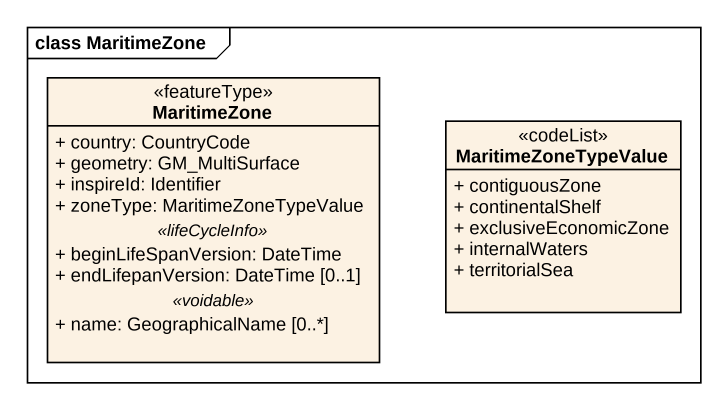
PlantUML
@startuml
mainframe class MaritimeZone
hide circle
hide empty members
skinparam classAttributeIconSize 0
class MaritimeZone <<featureType>> {
  + country: CountryCode
  + geometry: GM_MultiSurface
  + inspireId: Identifier
  + zoneType: MaritimeZoneTypeValue
  .. <<lifeCycleInfo>> ..
  + beginLifeSpanVersion: DateTime
  + endLifepanVersion: DateTime [0..1]
  .. <<voidable>> ..
  + name: GeographicalName [0..*]
}
class MaritimeZoneTypeValue <<codeList>> {
  + contiguousZone
  + continentalShelf
  + exclusiveEconomicZone
  + internalWaters
  + territorialSea
}
@enduml
